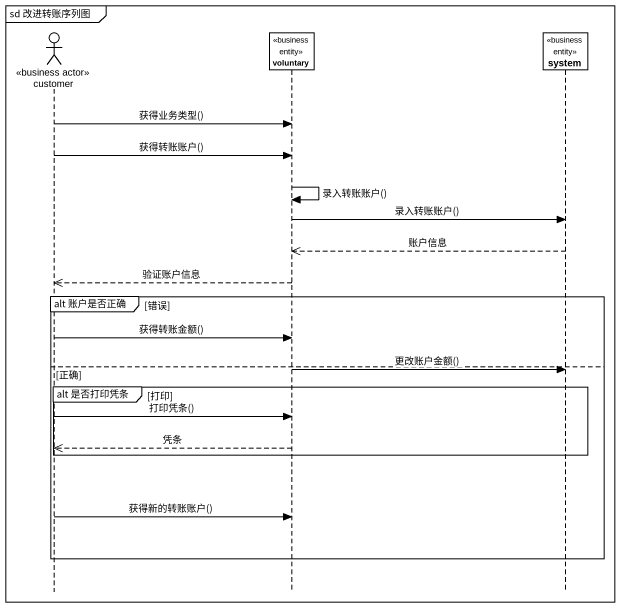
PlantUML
@startuml
mainframe sd 改进转账序列图
hide footbox
actor customer <<business actor>>
participant voluntary <<business entity>>
participant system <<business entity>>

customer -> voluntary : 获得业务类型()
customer -> voluntary : 获得转账账户()
voluntary -> voluntary : 录入转账账户()
voluntary -> system : 录入转账账户()
system -->> voluntary : 账户信息
voluntary -->> customer : 验证账户信息
group alt 账户是否正确 [错误]
  customer -> voluntary : 获得转账金额()
else 正确
  voluntary -> system : 更改账户金额()
  group alt 是否打印凭条 [打印]
    customer -> voluntary : 打印凭条()
    voluntary -->> customer : 凭条
  end
  customer -> voluntary : 获得新的转账账户()
end
@enduml
